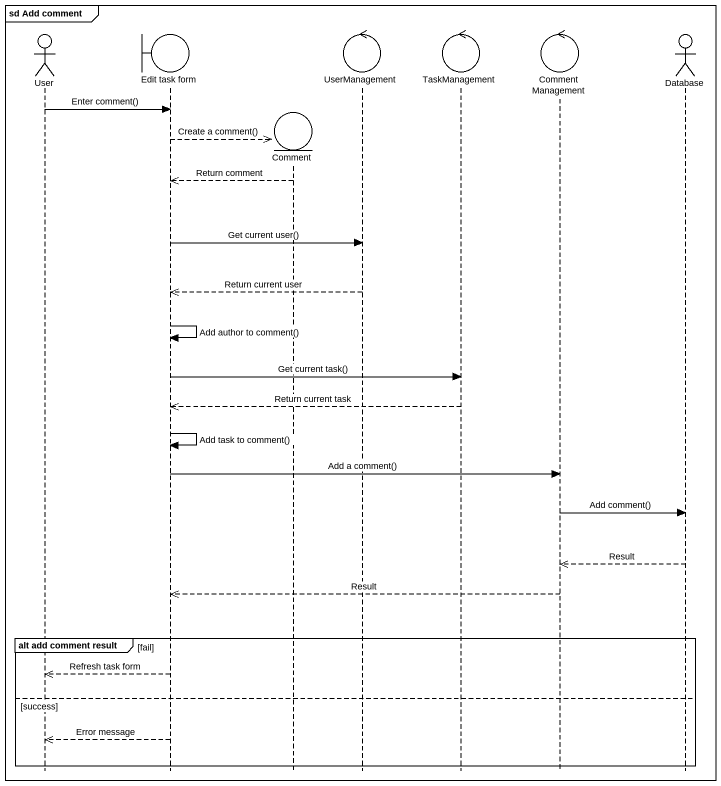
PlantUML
@startuml
mainframe sd Add comment
hide footbox
actor User
boundary "Edit task form" as Edit_task_form
entity Comment
control UserManagement
control TaskManagement
control CommentManagement
actor "Database" as Database_

User -> Edit_task_form : Enter comment()
Edit_task_form -->> Comment ** : Create a comment()
Comment -->> Edit_task_form : Return comment
Edit_task_form -> UserManagement : Get current user()
UserManagement -->> Edit_task_form : Return current user
Edit_task_form -> Edit_task_form : Add author to comment()
Edit_task_form -> TaskManagement : Get current task()
TaskManagement -->> Edit_task_form : Return current task
Edit_task_form -> Edit_task_form : Add task to comment()
Edit_task_form -> CommentManagement : Add a comment()
CommentManagement -> Database_ : Add comment()
Database_ -->> CommentManagement : Result
CommentManagement -->> Edit_task_form : Result
group alt add comment result [fail]
  Edit_task_form -->> User : Refresh task form
else success
  Edit_task_form -->> User : Error message
end
@enduml
